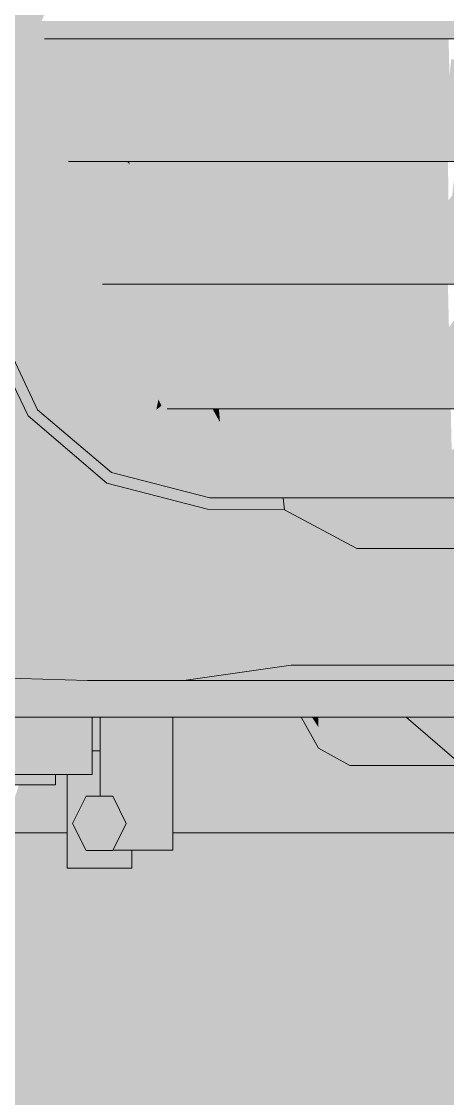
# Model space of a CAD drawing. Header units: millimetres. Extents: x 365175 to 2667127, y -330297 to -162108.
# Drawn here: x 1650991 to 1651209, y -327051 to -326500 of the extents above; entities that cross this region are included whole.
import ezdxf

# ---------------------------------------------------------------- set-up
doc = ezdxf.new("R2010")
doc.units = ezdxf.units.MM
doc.header["$MEASUREMENT"] = 0
doc.layers.add('Cars', color=7, linetype='Continuous')
doc.layers.add('TopoAlt', color=7, linetype='Continuous')

# ---------------------------------------------------------------- blocks, each defined once
blk = doc.blocks.new('Élément de coupe_26_1', base_point=(1275690.65, -327096.82))
at = {"layer": 'TopoAlt', "linetype": 'Continuous', "lineweight": 0, "true_color": 0x000000}
blk.add_hatch(color=18, dxfattribs=at).paths.add_polyline_path([(1650780.19, -327079.82), (1650765.69, -327096.82), (1651738.05, -327096.82), (1651723.54, -327079.82), (1651723.54, -327044.23), (1651599.21, -327044.23), (1651596.12, -327041.52), (1651581.7, -327010.94), (1651581.7, -326998.59), (1651567.52, -326998.59), (1651567.52, -326915.46), (1651534.01, -326915.46), (1651534.01, -326933.53), (1651500.95, -326933.53), (1651500.95, -326924.19), (1651479.86, -326924.19), (1651479.86, -326915.46), (1651068.57, -326915.46), (1651068.57, -326924.19), (1651047.48, -326924.19), (1651047.48, -326933.53), (1651014.42, -326933.53), (1651014.42, -326915.46), (1650980.91, -326915.46), (1650980.91, -326998.59), (1650976.42, -326998.59), (1650976.42, -327006.3), (1650962, -327036.88), (1650958.91, -327039.59), (1650834.21, -327039.59), (1650830.64, -327037.12), (1650816.75, -327007.67), (1650802.98, -327036.88), (1650799.88, -327039.59), (1650780.19, -327039.59)])
blk.add_hatch(color=18, dxfattribs=at).paths.add_polyline_path([(1650780.19, -327079.82), (1650765.69, -327096.82), (1651738.05, -327096.82), (1651723.54, -327079.82), (1651723.54, -327044.23), (1651599.21, -327044.23), (1651596.12, -327041.52), (1651581.7, -327010.94), (1651581.7, -326998.59), (1651567.52, -326998.59), (1651567.52, -326915.46), (1651534.01, -326915.46), (1651534.01, -326933.53), (1651500.95, -326933.53), (1651500.95, -326924.19), (1651479.86, -326924.19), (1651479.86, -326915.46), (1651068.57, -326915.46), (1651068.57, -326924.19), (1651047.48, -326924.19), (1651047.48, -326933.53), (1651014.42, -326933.53), (1651014.42, -326915.46), (1650980.91, -326915.46), (1650980.91, -326998.59), (1650976.42, -326998.59), (1650976.42, -327006.3), (1650962, -327036.88), (1650958.91, -327039.59), (1650834.21, -327039.59), (1650830.64, -327037.12), (1650816.75, -327007.67), (1650802.98, -327036.88), (1650799.88, -327039.59), (1650780.19, -327039.59)])
blk = doc.blocks.new('Élément de coupe_76_1', base_point=(1275690.65, -327096.82))
at = {"layer": 'Cars', "linetype": 'Continuous', "lineweight": 0, "true_color": 0x000000}
for points in [[(1650999.65, -326522.48), (1650981.91, -326388.18), (1650985.65, -326522.48)], [(1650981.91, -326388.18), (1650999.65, -326522.48), (1651002.49, -326507.14), (1651001.32, -326500.12), (1651005.42, -326491.28), (1651014.26, -326443.41), (1650993.94, -326443.41), (1650992.42, -326434.24), (1651004.08, -326409.05), (1651020.46, -326394.58), (1651019.4, -326388.18)], [(1651001.32, -326500.12), (1651001.41, -326500.63), (1651273.85, -326509.29), (1651273.85, -326500.12)], [(1651273.85, -326509.29), (1651001.41, -326500.63), (1651002.49, -326507.14), (1651002.79, -326509.29)], [(1650999.65, -326522.48), (1651037.29, -326513.7), (1651036.68, -326509.29), (1651002.79, -326509.29), (1651002.49, -326507.14)], [(1651002.79, -326509.29), (1651015.96, -326518.68), (1651037.29, -326513.7), (1651036.68, -326509.29)], [(1651036.68, -326509.29), (1651037.29, -326513.71), (1651038.2, -326519.74), (1651069.94, -326519.74), (1651068.93, -326509.29)], [(1651036.68, -326509.29), (1651037.29, -326513.71), (1651038.2, -326519.74), (1651069.94, -326519.74), (1651068.93, -326509.29)], [(1651068.93, -326509.29), (1651069.94, -326519.74), (1651070.99, -326524.19), (1651069.59, -326509.29)], [(1651068.93, -326509.29), (1651069.94, -326519.74), (1651070.99, -326524.19), (1651069.59, -326509.29)], [(1651069.59, -326509.29), (1651070.99, -326524.19), (1651071.85, -326527.83), (1651070.04, -326509.29)], [(1651069.59, -326509.29), (1651070.99, -326524.19), (1651071.85, -326527.83), (1651070.04, -326509.29)], [(1651070.04, -326509.29), (1651071.85, -326527.83), (1651073.88, -326530.08), (1651072.04, -326509.29)], [(1651070.04, -326509.29), (1651071.85, -326527.83), (1651072.12, -326528.13), (1651073.54, -326526.23), (1651072.04, -326509.29)], [(1651072.04, -326509.29), (1651073.88, -326530.08), (1651075.42, -326531.78), (1651073.23, -326509.29)], [(1651073.23, -326509.29), (1651072.04, -326509.29), (1651073.54, -326526.23), (1651074.72, -326524.66)], [(1651075.7, -326509.29), (1651073.23, -326509.29), (1651075.42, -326531.78), (1651077.64, -326531.78)], [(1651075.7, -326509.29), (1651073.23, -326509.29), (1651074.72, -326524.66), (1651077.02, -326524.66)], [(1651075.7, -326509.29), (1651077.64, -326531.78), (1651079.35, -326531.78), (1651077.16, -326509.29)], [(1651077.16, -326509.29), (1651075.7, -326509.29), (1651077.02, -326524.66), (1651078.66, -326524.66)], [(1651079.16, -326509.29), (1651077.16, -326509.29), (1651079.35, -326531.78), (1651080.95, -326529.53)], [(1651077.16, -326509.29), (1651078.66, -326524.66), (1651080.71, -326526.83), (1651079.16, -326509.29)], [(1651080.34, -326509.29), (1651079.16, -326509.29), (1651080.95, -326529.53), (1651082.15, -326527.83)], [(1651079.16, -326509.29), (1651080.71, -326526.83), (1651081.94, -326528.13), (1651082.15, -326527.83), (1651080.34, -326509.29)], [(1651081.1, -326509.29), (1651080.34, -326509.29), (1651082.15, -326527.83), (1651082.36, -326522.64)], [(1651081.1, -326509.29), (1651080.34, -326509.29), (1651082.15, -326527.83), (1651082.36, -326522.64)], [(1651081.46, -326509.29), (1651081.1, -326509.29), (1651082.36, -326522.64), (1651082.48, -326519.74)], [(1651081.46, -326509.29), (1651081.1, -326509.29), (1651082.36, -326522.64), (1651082.48, -326519.74)], [(1651081.46, -326509.29), (1651082.48, -326519.74), (1651116.38, -326519.74), (1651108.24, -326509.29)], [(1651081.46, -326509.29), (1651082.48, -326519.74), (1651116.38, -326519.74), (1651108.24, -326509.29)], [(1651108.24, -326509.29), (1651116.38, -326519.74), (1651198.31, -326519.74), (1651198.07, -326509.29)], [(1651108.24, -326509.29), (1651116.38, -326519.74), (1651198.31, -326519.74), (1651198.07, -326509.29)], [(1651198.74, -326509.29), (1651198.07, -326509.29), (1651198.31, -326519.74), (1651199.02, -326524.19)], [(1651198.74, -326509.29), (1651198.07, -326509.29), (1651198.31, -326519.74), (1651199.02, -326524.19)], [(1651198.74, -326509.29), (1651199.02, -326524.19), (1651199.61, -326527.83), (1651199.19, -326509.29)], [(1651198.74, -326509.29), (1651199.02, -326524.19), (1651199.61, -326527.83), (1651199.19, -326509.29)], [(1651199.19, -326509.29), (1651199.61, -326527.83), (1651201.47, -326530.08), (1651201.19, -326509.29)], [(1651199.19, -326509.29), (1651199.61, -326527.83), (1651199.86, -326528.13), (1651201.42, -326526.23), (1651201.19, -326509.29)], [(1651201.19, -326509.29), (1651201.47, -326530.08), (1651202.88, -326531.78), (1651202.37, -326509.29)], [(1651202.37, -326509.29), (1651201.19, -326509.29), (1651201.42, -326526.23), (1651202.72, -326524.66)], [(1651202.37, -326509.29), (1651202.88, -326531.78), (1651205.1, -326531.78), (1651204.84, -326509.29)], [(1651202.37, -326509.29), (1651202.72, -326524.66), (1651205.02, -326524.66), (1651204.84, -326509.29)], [(1651206.31, -326509.29), (1651204.84, -326509.29), (1651205.1, -326531.78), (1651206.82, -326531.78)], [(1651206.31, -326509.29), (1651204.84, -326509.29), (1651205.02, -326524.66), (1651206.65, -326524.66)], [(1651208.3, -326509.29), (1651206.31, -326509.29), (1651206.82, -326531.78), (1651208.58, -326529.53)], [(1651206.31, -326509.29), (1651206.65, -326524.66), (1651208.54, -326526.83), (1651208.3, -326509.29)], [(1651209.49, -326509.29), (1651208.3, -326509.29), (1651208.58, -326529.53), (1651209.91, -326527.83)], [(1651209.49, -326509.29), (1651208.3, -326509.29), (1651208.54, -326526.83), (1651209.68, -326528.13), (1651209.91, -326527.83)], [(1650999.65, -326522.48), (1651017.48, -326541.94), (1651019.33, -326537.66), (1651038.2, -326519.74), (1651037.29, -326513.71)], [(1651015.96, -326518.68), (1651029.36, -326528.13), (1651038.2, -326519.74), (1651037.29, -326513.71)], [(1650999.91, -326591.27), (1650985.65, -326522.48), (1650976.04, -326592.39)], [(1650999.91, -326591.27), (1650999.65, -326522.48), (1650985.65, -326522.48)], [(1651014.42, -326590.6), (1650999.65, -326522.48), (1650999.91, -326591.27)], [(1651017.48, -326541.94), (1650999.65, -326522.48), (1651014.42, -326590.6), (1651048.28, -326580.67), (1651046.35, -326573.44), (1651045.05, -326572.02), (1651015.17, -326572.02), (1651012.72, -326562.85)], [(1651037.34, -326520.56), (1651019.33, -326537.66), (1651273.85, -326537.66), (1651082.31, -326523.81), (1651082.15, -326527.83), (1651079.35, -326531.78), (1651075.42, -326531.78), (1651071.85, -326527.83), (1651070.71, -326522.97)], [(1651037.34, -326520.56), (1651029.36, -326528.13), (1651072.12, -326528.13), (1651071.85, -326527.83), (1651070.71, -326522.97)], [(1651038.2, -326519.74), (1651037.34, -326520.56), (1651070.71, -326522.97), (1651069.94, -326519.74)], [(1651038.2, -326519.74), (1651037.34, -326520.56), (1651070.71, -326522.97), (1651069.94, -326519.74)], [(1651082.48, -326519.74), (1651082.31, -326523.81), (1651273.85, -326537.66), (1651273.85, -326519.74), (1651210.84, -326519.74), (1651209.91, -326527.83), (1651206.82, -326531.78), (1651202.88, -326531.78), (1651199.61, -326527.83), (1651198.31, -326519.74), (1651116.38, -326519.74)], [(1651082.48, -326519.74), (1651082.31, -326523.81), (1651142.05, -326528.13), (1651199.86, -326528.13), (1651199.61, -326527.83), (1651198.31, -326519.74), (1651116.38, -326519.74)], [(1651082.15, -326527.83), (1651081.94, -326528.13), (1651142.05, -326528.13), (1651082.31, -326523.81)], [(1651013.27, -326560.41), (1651012.72, -326562.85), (1651273.85, -326562.85), (1651273.85, -326537.66)], [(1651013.27, -326560.41), (1651273.85, -326537.66), (1651019.33, -326537.66), (1651017.48, -326541.94)], [(1651012.72, -326562.85), (1651012.95, -326563.72), (1651273.85, -326572.02), (1651273.85, -326562.85)], [(1651273.85, -326572.02), (1651012.95, -326563.72), (1651015.17, -326572.02)], [(1651045.05, -326572.02), (1651015.17, -326572.02), (1651032.85, -326585.19), (1651048.28, -326580.67), (1651046.35, -326573.44)], [(1651045.05, -326572.02), (1651046.35, -326573.44), (1651046.13, -326572.02)], [(1651045.05, -326572.02), (1651046.35, -326573.44), (1651046.13, -326572.02)], [(1651046.13, -326572.02), (1651046.35, -326573.44), (1651048.28, -326580.67), (1651048.29, -326580.7), (1651048.41, -326581.3), (1651048.45, -326581.29), (1651075.94, -326581.29), (1651075.04, -326572.02)], [(1651046.13, -326572.02), (1651046.35, -326573.44), (1651048.28, -326580.67), (1651048.29, -326580.7), (1651048.41, -326581.3), (1651048.45, -326581.29), (1651075.94, -326581.29), (1651075.04, -326572.02)], [(1651075.04, -326572.02), (1651075.94, -326581.29), (1651076.64, -326584.25), (1651075.49, -326572.02)], [(1651075.04, -326572.02), (1651075.94, -326581.29), (1651076.64, -326584.25), (1651075.49, -326572.02)], [(1651075.49, -326572.02), (1651076.64, -326584.25), (1651077.85, -326589.39), (1651076.16, -326572.02)], [(1651075.49, -326572.02), (1651076.64, -326584.25), (1651077.85, -326589.39), (1651076.16, -326572.02)], [(1651077.59, -326572.02), (1651076.16, -326572.02), (1651077.85, -326589.39), (1651079.26, -326590.96)], [(1651077.59, -326572.02), (1651076.16, -326572.02), (1651077.85, -326589.39), (1651079.26, -326590.96)], [(1651079.34, -326572.02), (1651077.59, -326572.02), (1651079.26, -326590.96), (1651081.42, -326593.34)], [(1651079.34, -326572.02), (1651077.59, -326572.02), (1651079.26, -326590.96), (1651079.5, -326591.22), (1651081.01, -326589.21)], [(1651079.34, -326572.02), (1651081.42, -326593.34), (1651082.95, -326593.34), (1651081.11, -326572.02)], [(1651081.11, -326572.02), (1651079.34, -326572.02), (1651081.01, -326589.21), (1651082.59, -326589.21)], [(1651083.27, -326572.02), (1651081.11, -326572.02), (1651082.95, -326593.34), (1651085.35, -326593.34)], [(1651081.11, -326572.02), (1651082.59, -326589.21), (1651084.95, -326589.21), (1651083.27, -326572.02)], [(1651084.7, -326572.02), (1651083.27, -326572.02), (1651085.35, -326593.34), (1651086.45, -326591.78)], [(1651083.27, -326572.02), (1651084.95, -326589.21), (1651086.36, -326590.7), (1651084.7, -326572.02)], [(1651084.7, -326572.02), (1651086.45, -326591.79), (1651088.15, -326589.39), (1651086.45, -326572.02)], [(1651084.7, -326572.02), (1651086.36, -326590.7), (1651086.85, -326591.22), (1651086.45, -326591.79), (1651088.15, -326589.39), (1651086.45, -326572.02)], [(1651086.45, -326572.02), (1651088.15, -326589.39), (1651088.29, -326585.77), (1651087, -326572.02)], [(1651086.45, -326572.02), (1651088.15, -326589.39), (1651088.29, -326585.77), (1651087, -326572.02)], [(1651087.57, -326572.02), (1651087, -326572.02), (1651088.29, -326585.77), (1651088.48, -326581.3)], [(1651087.57, -326572.02), (1651087, -326572.02), (1651088.29, -326585.77), (1651088.48, -326581.3)], [(1651157.1, -326572.02), (1651087.57, -326572.02), (1651088.48, -326581.3), (1651164.33, -326581.3)], [(1651157.1, -326572.02), (1651087.57, -326572.02), (1651088.48, -326581.3), (1651164.33, -326581.3)], [(1651157.1, -326572.02), (1651164.33, -326581.3), (1651199.7, -326581.3), (1651199.49, -326572.02)], [(1651157.1, -326572.02), (1651164.33, -326581.3), (1651199.7, -326581.3), (1651199.49, -326572.02)], [(1651199.49, -326572.02), (1651199.7, -326581.3), (1651200.18, -326584.25), (1651199.94, -326572.02)], [(1651199.49, -326572.02), (1651199.7, -326581.3), (1651200.18, -326584.25), (1651199.94, -326572.02)], [(1651200.61, -326572.02), (1651199.94, -326572.02), (1651200.18, -326584.25), (1651201, -326589.39)], [(1651200.61, -326572.02), (1651199.94, -326572.02), (1651200.18, -326584.25), (1651201, -326589.39)], [(1651200.61, -326572.02), (1651201, -326589.39), (1651202.3, -326590.96), (1651202.04, -326572.02)], [(1651200.61, -326572.02), (1651201, -326589.39), (1651202.3, -326590.96), (1651202.04, -326572.02)], [(1651202.04, -326572.02), (1651202.3, -326590.96), (1651204.28, -326593.34), (1651203.79, -326572.02)], [(1651203.79, -326572.02), (1651202.04, -326572.02), (1651202.3, -326590.96), (1651202.52, -326591.22), (1651204.18, -326589.21)], [(1651205.56, -326572.02), (1651203.79, -326572.02), (1651204.28, -326593.34), (1651205.81, -326593.34)], [(1651203.79, -326572.02), (1651204.18, -326589.21), (1651205.76, -326589.21), (1651205.56, -326572.02)], [(1651207.73, -326572.02), (1651205.56, -326572.02), (1651205.81, -326593.34), (1651208.21, -326593.34)], [(1651205.56, -326572.02), (1651205.76, -326589.21), (1651208.12, -326589.21), (1651207.73, -326572.02)], [(1651207.73, -326572.02), (1651208.21, -326593.34), (1651209.43, -326591.79), (1651209.16, -326572.02)], [(1651209.16, -326572.02), (1651207.73, -326572.02), (1651208.12, -326589.21), (1651209.41, -326590.7)], [(1651014.42, -326590.6), (1651032.37, -326603.22), (1651033.17, -326600.36), (1651043, -326588.06), (1651046.31, -326583.92), (1651048.41, -326581.29), (1651048.29, -326580.7), (1651048.28, -326580.67)], [(1651048.28, -326580.67), (1651032.85, -326585.19), (1651040.48, -326591.22), (1651043, -326588.06), (1651046.31, -326583.92), (1651048.41, -326581.29), (1651048.29, -326580.7)], [(1651033.17, -326600.36), (1651033.17, -326600.38), (1651273.85, -326600.38), (1651088.25, -326586.96), (1651088.15, -326589.39), (1651086.45, -326591.78), (1651085.35, -326593.34), (1651081.42, -326593.34), (1651077.85, -326589.39), (1651077.08, -326586.15), (1651046.3, -326583.92), (1651043, -326588.06)], [(1651033.17, -326600.38), (1651040.48, -326591.22), (1651079.5, -326591.22), (1651077.85, -326589.39), (1651077.08, -326586.15), (1651046.3, -326583.92), (1651043, -326588.06), (1651033.17, -326600.36)], [(1651046.31, -326583.92), (1651077.08, -326586.15), (1651075.94, -326581.29), (1651048.44, -326581.3), (1651048.41, -326581.3)], [(1651046.31, -326583.92), (1651077.08, -326586.15), (1651075.94, -326581.29), (1651048.44, -326581.3), (1651048.41, -326581.3)], [(1651088.48, -326581.3), (1651088.25, -326586.96), (1651273.85, -326600.38), (1651273.85, -326581.31), (1651212.24, -326581.3), (1651211.3, -326589.39), (1651208.21, -326593.34), (1651204.28, -326593.34), (1651201, -326589.39), (1651199.7, -326581.3), (1651164.33, -326581.3)], [(1651088.48, -326581.3), (1651088.25, -326586.96), (1651147.26, -326591.22), (1651202.52, -326591.22), (1651201, -326589.39), (1651199.7, -326581.3), (1651164.33, -326581.3)], [(1651088.15, -326589.39), (1651086.85, -326591.22), (1651147.26, -326591.22), (1651088.25, -326586.96)], [(1650992.82, -326651.16), (1650999.91, -326591.27), (1650976.04, -326592.39)], [(1650976.04, -326592.39), (1650978.78, -326655.34), (1650992.82, -326651.16)], [(1651015.92, -326644.27), (1650999.91, -326591.27), (1650992.82, -326651.16)], [(1651015.92, -326644.27), (1651014.42, -326590.6), (1650999.91, -326591.27)], [(1651015.92, -326644.27), (1651029.96, -326640.08), (1651014.42, -326590.6)], [(1651032.37, -326603.22), (1651014.42, -326590.6), (1651029.96, -326640.08), (1651039.9, -326634.74), (1651032.59, -326634.74), (1651029.66, -326625.56)], [(1651081.41, -326593.34), (1651085.35, -326593.34), (1651086.45, -326591.78), (1651085.35, -326593.34)], [(1651030.13, -326621.65), (1651029.66, -326625.56), (1651273.85, -326625.56), (1651273.85, -326600.38)], [(1651032.37, -326603.22), (1651030.13, -326621.65), (1651273.85, -326600.38), (1651033.17, -326600.38)], [(1651029.66, -326625.56), (1651030.11, -326626.98), (1651273.85, -326634.74), (1651273.85, -326625.56)], [(1651273.85, -326634.74), (1651030.11, -326626.98), (1651032.59, -326634.74)], [(1651039.9, -326634.74), (1651029.96, -326640.08), (1651058.42, -326651.73), (1651062.88, -326644.7), (1651060.41, -326634.74)], [(1651039.9, -326634.74), (1651032.59, -326634.74), (1651035.57, -326637.06)], [(1651035.57, -326637.06), (1651047.6, -326647.3), (1651058.42, -326651.73), (1651062.88, -326644.7), (1651060.41, -326634.74), (1651039.9, -326634.74)], [(1651060.41, -326634.74), (1651062.88, -326644.7), (1651082.12, -326644.7), (1651081.15, -326634.74)], [(1651060.41, -326634.74), (1651062.88, -326644.7), (1651082.12, -326644.7), (1651081.15, -326634.74)], [(1651081.15, -326634.74), (1651082.12, -326644.7), (1651082.45, -326646.11), (1651081.38, -326634.74)], [(1651081.15, -326634.74), (1651082.12, -326644.7), (1651082.45, -326646.11), (1651081.38, -326634.74)], [(1651081.38, -326634.74), (1651082.45, -326646.11), (1651084.03, -326652.79), (1651082.27, -326634.74)], [(1651081.38, -326634.74), (1651082.45, -326646.11), (1651084.03, -326652.79), (1651082.27, -326634.74)], [(1651083.13, -326634.74), (1651082.27, -326634.74), (1651084.03, -326652.79), (1651084.81, -326653.66)], [(1651083.13, -326634.74), (1651082.27, -326634.74), (1651084.03, -326652.79), (1651084.81, -326653.66)], [(1651083.13, -326634.74), (1651084.81, -326653.66), (1651087.59, -326656.74), (1651085.45, -326634.74)], [(1651083.13, -326634.74), (1651084.81, -326653.66), (1651085.87, -326654.83), (1651087.23, -326653.02), (1651085.45, -326634.74)], [(1651086.52, -326634.74), (1651085.45, -326634.74), (1651087.59, -326656.74), (1651088.42, -326656.74)], [(1651086.52, -326634.74), (1651085.45, -326634.74), (1651087.23, -326653.02), (1651088.1, -326653.02)], [(1651086.52, -326634.74), (1651088.42, -326656.74), (1651091.53, -326656.74), (1651089.38, -326634.74)], [(1651089.38, -326634.74), (1651086.52, -326634.74), (1651088.1, -326653.02), (1651091.16, -326653.02)], [(1651090.25, -326634.74), (1651089.38, -326634.74), (1651091.53, -326656.74), (1651092.12, -326655.9)], [(1651090.25, -326634.74), (1651089.38, -326634.74), (1651091.16, -326653.02), (1651091.94, -326653.84)], [(1651092.56, -326634.74), (1651090.25, -326634.74), (1651092.12, -326655.9), (1651094.32, -326652.79)], [(1651092.56, -326634.74), (1651090.25, -326634.74), (1651091.94, -326653.84), (1651092.88, -326654.83), (1651094.32, -326652.79)], [(1651092.9, -326634.74), (1651092.56, -326634.74), (1651094.32, -326652.79), (1651094.4, -326650.79)], [(1651092.9, -326634.74), (1651092.56, -326634.74), (1651094.32, -326652.79), (1651094.4, -326650.79)], [(1651093.68, -326634.74), (1651092.9, -326634.74), (1651094.4, -326650.79), (1651094.65, -326644.69)], [(1651093.68, -326634.74), (1651092.9, -326634.74), (1651094.4, -326650.79), (1651094.65, -326644.69)], [(1651200.91, -326634.74), (1651093.68, -326634.74), (1651094.65, -326644.69), (1651195.74, -326644.7), (1651201.14, -326644.7)], [(1651200.91, -326634.74), (1651093.68, -326634.74), (1651094.65, -326644.69), (1651195.74, -326644.7), (1651201.14, -326644.7)], [(1651200.91, -326634.74), (1651201.14, -326644.7), (1651201.37, -326646.11), (1651201.15, -326634.74)], [(1651200.91, -326634.74), (1651201.14, -326644.7), (1651201.37, -326646.11), (1651201.15, -326634.74)], [(1651201.15, -326634.74), (1651201.37, -326646.11), (1651202.44, -326652.79), (1651202.03, -326634.74)], [(1651201.15, -326634.74), (1651201.37, -326646.11), (1651202.44, -326652.79), (1651202.03, -326634.74)], [(1651202.9, -326634.74), (1651202.03, -326634.74), (1651202.44, -326652.79), (1651203.16, -326653.66)], [(1651202.9, -326634.74), (1651202.03, -326634.74), (1651202.44, -326652.79), (1651203.16, -326653.66)], [(1651202.9, -326634.74), (1651203.16, -326653.66), (1651205.71, -326656.74), (1651205.21, -326634.74)], [(1651202.9, -326634.74), (1651203.16, -326653.66), (1651204.13, -326654.83), (1651205.63, -326653.02), (1651205.21, -326634.74)], [(1651206.29, -326634.74), (1651205.21, -326634.74), (1651205.71, -326656.74), (1651206.54, -326656.74)], [(1651206.29, -326634.74), (1651205.21, -326634.74), (1651205.63, -326653.02), (1651206.5, -326653.02)], [(1651209.15, -326634.74), (1651206.29, -326634.74), (1651206.54, -326656.74), (1651209.65, -326656.74)], [(1651206.29, -326634.74), (1651206.5, -326653.02), (1651209.56, -326653.02), (1651209.15, -326634.74)], [(1651011.23, -326691.8), (1651015.92, -326644.27), (1650992.82, -326651.16)], [(1651030.81, -326679.96), (1651015.92, -326644.27), (1651011.23, -326691.8)], [(1651030.81, -326679.96), (1651029.96, -326640.08), (1651015.92, -326644.27)], [(1651030.81, -326679.96), (1651042.7, -326672.76), (1651029.96, -326640.08)], [(1651029.96, -326640.08), (1651042.7, -326672.76), (1651053.15, -326666.19), (1651053.15, -326664.16), (1651058.42, -326651.73)], [(1651053.88, -326662.42), (1651053.15, -326664.16), (1651273.85, -326664.16), (1651273.85, -326644.7), (1651257.79, -326644.7), (1651213.23, -326648.57), (1651212.74, -326652.79), (1651209.65, -326656.74), (1651205.71, -326656.74), (1651202.44, -326652.79), (1651201.92, -326649.55)], [(1651058.42, -326651.73), (1651053.88, -326662.42), (1651201.92, -326649.55), (1651201.14, -326644.7), (1651094.65, -326644.69), (1651094.32, -326652.79), (1651091.53, -326656.74), (1651087.59, -326656.74), (1651084.03, -326652.79), (1651082.12, -326644.7), (1651062.88, -326644.7)], [(1651057.1, -326654.83), (1651085.87, -326654.83), (1651084.03, -326652.79), (1651082.12, -326644.7), (1651062.88, -326644.7), (1651058.42, -326651.73)], [(1651094.32, -326652.79), (1651092.88, -326654.83), (1651141.18, -326654.83), (1651201.92, -326649.55), (1651201.14, -326644.7), (1651094.65, -326644.69)], [(1651047.6, -326647.3), (1651057.1, -326654.83), (1651058.42, -326651.73)], [(1651201.92, -326649.55), (1651141.18, -326654.83), (1651204.13, -326654.83), (1651202.44, -326652.79)], [(1650973.69, -326658.91), (1650999.34, -326698.99), (1650978.78, -326655.34)], [(1650973.69, -326658.91), (1650999.34, -326698.99), (1650978.78, -326655.34)], [(1650992.82, -326651.16), (1650978.78, -326655.34), (1650999.34, -326698.99)], [(1650992.82, -326651.16), (1650999.34, -326698.99), (1651011.23, -326691.8)], [(1650994.53, -326702.05), (1650973.69, -326658.91), (1650977.44, -326698.99)], [(1650994.53, -326702.05), (1650999.34, -326698.99), (1650973.69, -326658.91)], [(1650994.53, -326702.05), (1650999.34, -326698.99), (1650973.69, -326658.91)], [(1651053.15, -326666.19), (1651042.7, -326672.76), (1651060.04, -326698.99), (1651061.17, -326693.69), (1651058.24, -326689.35)], [(1651053.15, -326664.16), (1651053.15, -326666.19), (1651057.69, -326686.85), (1651273.85, -326664.16)], [(1651273.85, -326664.16), (1651057.69, -326686.85), (1651058.24, -326689.35), (1651273.85, -326689.35)], [(1651053.74, -326707.8), (1651042.7, -326672.76), (1651030.81, -326679.96)], [(1651053.74, -326707.8), (1651060.04, -326698.99), (1651042.7, -326672.76)], [(1651011.23, -326691.8), (1651043.36, -326722.3), (1651030.81, -326679.96)], [(1651030.81, -326679.96), (1651043.36, -326722.3), (1651053.74, -326707.8)], [(1651011.23, -326691.8), (1650999.34, -326698.99), (1651037.05, -326731.1)], [(1651011.23, -326691.8), (1651037.05, -326731.1), (1651043.36, -326722.3)], [(1651273.85, -326689.35), (1651058.24, -326689.35), (1651061.17, -326693.69), (1651062.66, -326696.91), (1651063.54, -326697.39)], [(1651061.17, -326693.69), (1651060.04, -326698.99), (1651062.66, -326696.91)], [(1651063.54, -326697.39), (1651065.61, -326698.52), (1651273.85, -326698.52), (1651273.85, -326689.35)], [(1650913.98, -326738.78), (1650993.8, -326733.8), (1650977.44, -326698.99)], [(1650993.8, -326733.8), (1650994.53, -326702.05), (1650977.44, -326698.99)], [(1651034.66, -326736.53), (1650999.34, -326698.99), (1650994.53, -326702.05)], [(1651034.66, -326736.53), (1650999.34, -326698.99), (1650994.53, -326702.05)], [(1651037.05, -326731.1), (1650999.34, -326698.99), (1651034.66, -326736.53)], [(1651037.05, -326731.1), (1650999.34, -326698.99), (1651034.66, -326736.53)], [(1651088.55, -326723.16), (1651060.04, -326698.99), (1651053.74, -326707.8)], [(1651060.04, -326698.99), (1651088.97, -326715.26), (1651085.06, -326698.52), (1651065.61, -326698.52), (1651062.66, -326696.91)], [(1651088.97, -326715.26), (1651060.04, -326698.99), (1651088.55, -326723.16)], [(1651065.61, -326698.52), (1651086.6, -326705.13), (1651085.06, -326698.52)], [(1651085.06, -326698.52), (1651088.97, -326715.26), (1651094.7, -326707.81), (1651092.28, -326704.83), (1651088.8, -326698.52)], [(1651086.6, -326705.13), (1651092.99, -326710.02), (1651094.7, -326707.81), (1651092.28, -326704.83), (1651088.8, -326698.52), (1651085.06, -326698.52)], [(1651088.8, -326698.52), (1651092.28, -326704.83), (1651091.66, -326698.52)], [(1651088.8, -326698.52), (1651092.28, -326704.83), (1651091.66, -326698.52)], [(1651092.03, -326698.52), (1651091.66, -326698.52), (1651092.28, -326704.83), (1651092.61, -326705.23)], [(1651092.03, -326698.52), (1651091.66, -326698.52), (1651092.28, -326704.83), (1651092.61, -326705.23)], [(1651092.03, -326698.52), (1651092.61, -326705.23), (1651094.7, -326707.81), (1651096.53, -326708.13), (1651095.6, -326698.52)], [(1651092.03, -326698.52), (1651092.61, -326705.23), (1651094.7, -326707.81), (1651096.53, -326708.13), (1651095.6, -326698.52)], [(1651095.89, -326698.52), (1651095.6, -326698.52), (1651096.53, -326708.13), (1651096.74, -326708.08)], [(1651095.89, -326698.52), (1651095.6, -326698.52), (1651096.53, -326708.13), (1651096.74, -326708.08)], [(1651098.78, -326698.52), (1651095.89, -326698.52), (1651096.74, -326708.08), (1651099.64, -326707.36)], [(1651098.78, -326698.52), (1651095.89, -326698.52), (1651096.74, -326708.08), (1651099.64, -326707.36)], [(1651098.89, -326698.52), (1651098.78, -326698.52), (1651099.64, -326707.36), (1651099.7, -326707.17)], [(1651098.89, -326698.52), (1651098.78, -326698.52), (1651099.64, -326707.36), (1651099.7, -326707.17)], [(1651098.89, -326698.52), (1651099.7, -326707.17), (1651100.51, -326704.8), (1651099.9, -326698.52)], [(1651098.89, -326698.52), (1651099.7, -326707.17), (1651100.51, -326704.8), (1651099.9, -326698.52)], [(1651202.36, -326698.52), (1651099.9, -326698.52), (1651100.51, -326704.8), (1651100.79, -326704.85), (1651126.1, -326713.66), (1651129.32, -326713.91), (1651161.61, -326716.95), (1651171.46, -326716.94), (1651202.78, -326717.07)], [(1651202.36, -326698.52), (1651099.9, -326698.52), (1651100.51, -326704.8), (1651100.79, -326704.85), (1651126.1, -326713.66), (1651129.32, -326713.91), (1651161.61, -326716.95), (1651171.46, -326716.94), (1651202.78, -326717.07)], [(1651202.36, -326698.52), (1651202.46, -326702.81), (1651202.37, -326698.52)], [(1651202.36, -326698.52), (1651202.46, -326702.81), (1651202.37, -326698.52)], [(1651202.37, -326698.52), (1651202.46, -326702.81), (1651202.78, -326717.07), (1651203.93, -326718.61), (1651203.48, -326698.52)], [(1651202.37, -326698.52), (1651202.46, -326702.81), (1651202.78, -326717.07), (1651203.93, -326718.61), (1651203.48, -326698.52)], [(1651203.48, -326698.52), (1651203.93, -326718.61), (1651204.05, -326718.64), (1651203.77, -326698.52)], [(1651203.48, -326698.52), (1651203.93, -326718.61), (1651204.05, -326718.64), (1651203.77, -326698.52)], [(1651203.77, -326698.52), (1651204.05, -326718.64), (1651207.13, -326719.37), (1651206.66, -326698.52)], [(1651203.77, -326698.52), (1651204.05, -326718.64), (1651205.58, -326719), (1651207.08, -326717.17), (1651206.66, -326698.52)], [(1651206.66, -326698.52), (1651207.13, -326719.37), (1651207.26, -326719.37), (1651207.02, -326698.52)], [(1651206.66, -326698.52), (1651207.08, -326717.17), (1651207.24, -326717.17), (1651207.02, -326698.52)], [(1651207.02, -326698.52), (1651207.26, -326719.37), (1651211.06, -326719.39), (1651210.59, -326698.52)], [(1651210.59, -326698.52), (1651207.02, -326698.52), (1651207.24, -326717.17), (1651211.01, -326717.17)], [(1651034.66, -326736.53), (1650994.53, -326702.05), (1650993.8, -326733.8)], [(1651088.97, -326715.26), (1651124.92, -326721.87), (1651100.79, -326704.85), (1651100.51, -326704.8), (1651099.64, -326707.36), (1651096.53, -326708.13), (1651094.7, -326707.81)], [(1651092.99, -326710.02), (1651111.58, -326712.46), (1651100.79, -326704.85), (1651100.51, -326704.8), (1651099.64, -326707.36), (1651096.53, -326708.13), (1651094.7, -326707.81)], [(1651126.1, -326713.66), (1651100.79, -326704.85), (1651124.92, -326721.87)], [(1651100.79, -326704.85), (1651111.58, -326712.46), (1651125.7, -326716.43), (1651126.1, -326713.66)], [(1651087.86, -326736.15), (1651053.74, -326707.8), (1651043.36, -326722.3)], [(1651088.55, -326723.16), (1651053.74, -326707.8), (1651087.86, -326736.15)], [(1651088.55, -326723.16), (1651124.92, -326721.87), (1651088.97, -326715.26)], [(1651124.92, -326721.87), (1651160.17, -326724.79), (1651129.32, -326713.91), (1651126.1, -326713.66)], [(1651125.7, -326716.43), (1651138.83, -326717.26), (1651129.32, -326713.91), (1651126.1, -326713.66)], [(1651161.61, -326716.95), (1651129.32, -326713.91), (1651160.17, -326724.79)], [(1651129.32, -326713.91), (1651138.83, -326717.26), (1651161.23, -326719), (1651161.61, -326716.95)], [(1651124.91, -326727.95), (1651124.92, -326721.87), (1651088.55, -326723.16)], [(1651124.91, -326727.95), (1651160.17, -326724.79), (1651124.92, -326721.87)], [(1651160.17, -326724.79), (1651273.85, -326725.17), (1651171.46, -326716.94), (1651161.61, -326716.95)], [(1651161.23, -326719), (1651196.71, -326718.97), (1651171.46, -326716.94), (1651161.61, -326716.95)], [(1651171.46, -326716.94), (1651273.85, -326725.17), (1651273.85, -326717.35), (1651270.29, -326717.34), (1651215.31, -326717.12), (1651214.23, -326718.65), (1651211.06, -326719.39), (1651207.13, -326719.37), (1651203.93, -326718.61), (1651202.78, -326717.07)], [(1651171.46, -326716.94), (1651196.71, -326718.97), (1651205.58, -326719), (1651203.93, -326718.61), (1651202.78, -326717.07)], [(1651087.44, -326744.05), (1651043.36, -326722.3), (1651037.05, -326731.1)], [(1651087.44, -326744.05), (1651087.86, -326736.15), (1651043.36, -326722.3)], [(1651087.86, -326736.15), (1651124.91, -326727.95), (1651088.55, -326723.16)], [(1651160.16, -326730.07), (1651160.17, -326724.79), (1651124.91, -326727.95)], [(1651273.85, -326725.17), (1651160.17, -326724.79), (1651160.16, -326730.07)], [(1651273.85, -326730.35), (1651273.85, -326725.17), (1651160.16, -326730.07)], [(1651034.66, -326736.53), (1651086.22, -326749.79), (1651037.05, -326731.1)], [(1651034.66, -326736.53), (1651086.22, -326749.79), (1651037.05, -326731.1)], [(1651087.44, -326744.05), (1651037.05, -326731.1), (1651086.22, -326749.79)], [(1651087.44, -326744.05), (1651037.05, -326731.1), (1651086.22, -326749.79)], [(1651124.91, -326727.95), (1651087.86, -326736.15), (1651124.89, -326737.97)], [(1651124.89, -326737.97), (1651160.16, -326730.07), (1651124.91, -326727.95)], [(1651160.16, -326730.07), (1651124.89, -326737.97), (1651160.15, -326738.77)], [(1651273.85, -326738.87), (1651160.16, -326730.07), (1651160.15, -326738.77)], [(1651273.85, -326738.87), (1651273.85, -326730.35), (1651160.16, -326730.07)], [(1650915.11, -326778.54), (1650993.8, -326733.8), (1650913.98, -326738.78)], [(1650993.8, -326733.8), (1650915.11, -326778.54), (1651024.83, -326767.87)], [(1651024.83, -326767.87), (1651034.66, -326736.53), (1650993.8, -326733.8)], [(1651024.83, -326767.87), (1651074.04, -326783.81), (1651034.66, -326736.53)], [(1651086.22, -326749.79), (1651034.66, -326736.53), (1651074.04, -326783.81)], [(1651124.88, -326744.05), (1651087.86, -326736.15), (1651087.44, -326744.05)], [(1651087.86, -326736.15), (1651124.88, -326744.05), (1651124.89, -326737.97)], [(1651124.88, -326744.05), (1651160.14, -326744.05), (1651124.89, -326737.97)], [(1651160.14, -326744.05), (1651160.15, -326738.77), (1651124.89, -326737.97)], [(1651125.58, -326750.2), (1651087.44, -326744.05), (1651086.22, -326749.79)], [(1651125.58, -326750.2), (1651087.44, -326744.05), (1651086.22, -326749.79)], [(1651087.44, -326744.05), (1651125.58, -326750.2), (1651124.88, -326744.05)], [(1651087.44, -326744.05), (1651125.58, -326750.2), (1651124.88, -326744.05)], [(1651124.88, -326744.05), (1651125.58, -326750.2), (1651140.96, -326758.42), (1651388.19, -326768.34), (1651422.13, -326750.2), (1651422.82, -326744.05)], [(1651124.88, -326744.05), (1651125.58, -326750.2), (1651140.96, -326758.42), (1651388.19, -326768.34), (1651422.13, -326750.2), (1651422.82, -326744.05)], [(1651273.85, -326744.05), (1651160.15, -326738.77), (1651160.14, -326744.05)], [(1651160.15, -326738.77), (1651273.85, -326744.05), (1651273.85, -326738.87)], [(1651074.04, -326783.81), (1651128.92, -326786.84), (1651086.22, -326749.79)], [(1651086.22, -326749.79), (1651128.92, -326786.84), (1651125.58, -326750.2)], [(1651128.92, -326786.84), (1651162.61, -326769.99), (1651125.58, -326750.2)], [(1651140.96, -326758.42), (1651162.61, -326769.99), (1651385.1, -326769.99), (1651388.19, -326768.34)], [(1651140.96, -326758.42), (1651162.61, -326769.99), (1651385.1, -326769.99), (1651388.19, -326768.34)], [(1651024.83, -326792.01), (1651024.83, -326767.87), (1650915.11, -326778.54)], [(1651074.04, -326783.81), (1651024.83, -326767.87), (1651024.83, -326792.01)], [(1651162.61, -326786.84), (1651162.61, -326769.99), (1651128.92, -326786.84)], [(1651273.85, -326786.84), (1651273.85, -326769.99), (1651162.61, -326786.84)], [(1651273.85, -326769.99), (1651162.61, -326769.99), (1651162.61, -326786.84)], [(1651024.83, -326792.01), (1650915.11, -326778.54), (1650915.08, -326793.52)], [(1651074.04, -326799.69), (1651074.04, -326783.81), (1651024.83, -326799.87)], [(1651024.83, -326792.01), (1651024.83, -326799.87), (1651074.04, -326783.81)], [(1651074.04, -326799.69), (1651128.92, -326786.84), (1651074.04, -326783.81)], [(1651128.92, -326799.69), (1651128.92, -326786.84), (1651074.04, -326799.69)], [(1651128.92, -326786.84), (1651162.61, -326799.69), (1651162.61, -326786.84)], [(1651162.61, -326799.69), (1651128.92, -326786.84), (1651128.92, -326799.69)], [(1651162.61, -326786.84), (1651162.61, -326799.69), (1651273.85, -326786.84)], [(1651273.85, -326799.69), (1651273.85, -326786.84), (1651162.61, -326799.69)], [(1650915.08, -326793.52), (1651024.83, -326799.87), (1651024.83, -326792.01)], [(1650915.08, -326801.83), (1651024.83, -326799.87), (1650915.08, -326793.52)], [(1650915.08, -326801.83), (1651024.83, -326817.62), (1651024.83, -326799.87)], [(1650915.08, -326817.62), (1651024.83, -326817.62), (1650915.08, -326801.83)], [(1651074.04, -326817.62), (1651074.04, -326799.69), (1651024.83, -326799.87)], [(1651024.83, -326799.87), (1651024.83, -326817.62), (1651074.04, -326817.62)], [(1651128.92, -326817.62), (1651128.92, -326799.69), (1651074.04, -326817.62)], [(1651074.04, -326817.62), (1651128.92, -326799.69), (1651074.04, -326799.69)], [(1651128.92, -326799.69), (1651162.61, -326817.62), (1651162.61, -326799.69)], [(1651128.92, -326799.69), (1651128.92, -326817.62), (1651162.61, -326817.62)], [(1651162.61, -326799.69), (1651273.85, -326817.62), (1651273.85, -326799.69)], [(1651162.61, -326817.62), (1651273.85, -326817.62), (1651162.61, -326799.69)], [(1650915.08, -326817.62), (1651024.83, -326837.41), (1651024.83, -326817.62)], [(1650915.08, -326817.62), (1651024.83, -326837.41), (1651024.83, -326817.62)], [(1650915.08, -326817.62), (1650915.08, -326834.25), (1651024.83, -326837.41)], [(1650915.08, -326817.62), (1650915.08, -326834.25), (1651024.83, -326837.41)], [(1651024.83, -326817.62), (1651074.04, -326837.41), (1651074.04, -326817.62)], [(1651024.83, -326817.62), (1651074.04, -326837.41), (1651074.04, -326817.62)], [(1651024.83, -326837.41), (1651074.04, -326837.41), (1651024.83, -326817.62)], [(1651024.83, -326837.41), (1651074.04, -326837.41), (1651024.83, -326817.62)], [(1651074.04, -326817.62), (1651128.92, -326829.67), (1651128.92, -326817.62)], [(1651074.04, -326817.62), (1651128.92, -326829.67), (1651128.92, -326817.62)], [(1651074.04, -326837.41), (1651128.92, -326829.67), (1651074.04, -326817.62)], [(1651074.04, -326837.41), (1651128.92, -326829.67), (1651074.04, -326817.62)], [(1651128.92, -326817.62), (1651162.61, -326829.67), (1651162.61, -326817.62)], [(1651128.92, -326817.62), (1651162.61, -326829.67), (1651162.61, -326817.62)], [(1651128.92, -326817.62), (1651128.92, -326829.67), (1651162.61, -326829.67)], [(1651128.92, -326817.62), (1651128.92, -326829.67), (1651162.61, -326829.67)], [(1651162.61, -326817.62), (1651273.85, -326829.67), (1651273.85, -326817.62)], [(1651162.61, -326817.62), (1651273.85, -326829.67), (1651273.85, -326817.62)], [(1651162.61, -326829.67), (1651273.85, -326829.67), (1651162.61, -326817.62)], [(1651162.61, -326829.67), (1651273.85, -326829.67), (1651162.61, -326817.62)], [(1651124.33, -326830.32), (1651074.04, -326837.41), (1651165.33, -326837.41)], [(1651124.33, -326830.32), (1651074.04, -326837.41), (1651165.33, -326837.41)], [(1651124.33, -326830.32), (1651165.33, -326837.41), (1651273.85, -326837.41), (1651273.85, -326829.67), (1651162.61, -326829.67), (1651128.92, -326829.67)], [(1651124.33, -326830.32), (1651165.33, -326837.41), (1651273.85, -326837.41), (1651273.85, -326829.67), (1651162.61, -326829.67), (1651128.92, -326829.67)], [(1650799.12, -326832.47), (1650858.85, -326856.19), (1651074.04, -326837.41), (1651024.83, -326837.41), (1650943.09, -326835.06)], [(1650799.12, -326832.47), (1650858.85, -326856.19), (1651074.04, -326837.41), (1651024.83, -326837.41), (1650943.09, -326835.06)], [(1651074.04, -326837.41), (1650858.85, -326856.19), (1651273.85, -326856.19)], [(1651074.04, -326837.41), (1650858.85, -326856.19), (1651273.85, -326856.19)], [(1651273.85, -326837.41), (1651074.04, -326837.41), (1651273.85, -326856.19)], [(1651273.85, -326837.41), (1651074.04, -326837.41), (1651273.85, -326856.19)], [(1650859.6, -326864.57), (1651027.18, -326885.58), (1651027.18, -326856.19), (1650859.6, -326856.19)], [(1650859.6, -326864.57), (1651027.18, -326885.58), (1651027.18, -326856.19), (1650859.6, -326856.19)], [(1651027.18, -326873.41), (1651031.41, -326873.41), (1651031.41, -326856.19), (1651027.18, -326856.19)], [(1651027.18, -326873.41), (1651031.41, -326873.41), (1651031.41, -326856.19), (1651027.18, -326856.19)], [(1651040.38, -326856.19), (1651031.41, -326856.19), (1651031.41, -326896.65), (1651035.04, -326896.65)], [(1651040.38, -326856.19), (1651031.41, -326856.19), (1651031.41, -326896.65), (1651035.04, -326896.65)], [(1651035.04, -326896.65), (1651037.84, -326896.65), (1651044.7, -326910.57), (1651038, -326924.19), (1651068.57, -326924.19), (1651068.57, -326856.19), (1651040.38, -326856.19)], [(1651035.04, -326896.65), (1651037.84, -326896.65), (1651044.7, -326910.57), (1651038, -326924.19), (1651068.57, -326924.19), (1651068.57, -326856.19), (1651040.38, -326856.19)], [(1651068.57, -326915.46), (1651479.86, -326915.46), (1651479.86, -326903.9), (1651433.32, -326903.89), (1651408.97, -326874.97), (1651405.91, -326871.34), (1651405.54, -326872), (1651389.48, -326880.92), (1651331.97, -326880.92), (1651309.35, -326900.48), (1651239.08, -326900.48), (1651216.46, -326880.92), (1651158.96, -326880.92), (1651142.89, -326872), (1651134.17, -326856.19), (1651068.57, -326856.19)], [(1651068.57, -326915.46), (1651479.86, -326915.46), (1651479.86, -326903.9), (1651433.32, -326903.89), (1651408.97, -326874.97), (1651405.91, -326871.34), (1651405.54, -326872), (1651389.48, -326880.92), (1651331.97, -326880.92), (1651309.35, -326900.48), (1651239.08, -326900.48), (1651216.46, -326880.92), (1651158.96, -326880.92), (1651142.89, -326872), (1651134.17, -326856.19), (1651068.57, -326856.19)], [(1651135.82, -326856.19), (1651134.17, -326856.19), (1651142.89, -326872)], [(1651135.82, -326856.19), (1651134.17, -326856.19), (1651142.89, -326872)], [(1651139.63, -326856.19), (1651135.82, -326856.19), (1651142.89, -326872), (1651142.89, -326861.31)], [(1651139.63, -326856.19), (1651135.82, -326856.19), (1651142.89, -326872), (1651142.89, -326861.31)], [(1651141.01, -326856.19), (1651139.63, -326856.19), (1651142.89, -326861.31)], [(1651141.01, -326856.19), (1651139.63, -326856.19), (1651142.89, -326861.31)], [(1651142.89, -326856.19), (1651141.01, -326856.19), (1651142.89, -326861.31)], [(1651142.89, -326856.19), (1651141.01, -326856.19), (1651142.89, -326861.31)], [(1651142.89, -326856.19), (1651142.89, -326861.31), (1651158.96, -326869.03), (1651153.37, -326856.19)], [(1651142.89, -326856.19), (1651142.89, -326861.31), (1651158.96, -326869.03), (1651153.37, -326856.19)], [(1651158.96, -326856.19), (1651153.37, -326856.19), (1651158.96, -326869.03)], [(1651158.96, -326856.19), (1651153.37, -326856.19), (1651158.96, -326869.03)], [(1651158.96, -326856.19), (1651158.96, -326869.03), (1651202.72, -326869.03), (1651187.87, -326856.19)], [(1651158.96, -326856.19), (1651158.96, -326869.03), (1651202.72, -326869.03), (1651187.87, -326856.19)], [(1651187.87, -326856.19), (1651239.08, -326900.48), (1651199.96, -326856.19)], [(1651187.87, -326856.19), (1651239.08, -326900.48), (1651199.96, -326856.19)], [(1651218.99, -326856.19), (1651199.96, -326856.19), (1651239.08, -326900.48), (1651239.08, -326870.25)], [(1651218.99, -326856.19), (1651199.96, -326856.19), (1651239.08, -326900.48), (1651239.08, -326870.25)], [(1651027.18, -326885.58), (1650859.6, -326864.57), (1650859.6, -326885.58)], [(1651027.18, -326885.58), (1650859.6, -326864.57), (1650859.6, -326885.58)], [(1651142.89, -326861.31), (1651158.96, -326880.92), (1651158.96, -326869.03)], [(1651142.89, -326861.31), (1651158.96, -326880.92), (1651158.96, -326869.03)], [(1651158.96, -326880.92), (1651142.89, -326861.31), (1651142.89, -326872)], [(1651158.96, -326880.92), (1651142.89, -326861.31), (1651142.89, -326872)], [(1651202.72, -326869.03), (1651158.96, -326869.03), (1651208.65, -326874.15)], [(1651202.72, -326869.03), (1651158.96, -326869.03), (1651208.65, -326874.15)], [(1651158.96, -326880.92), (1651216.46, -326880.92), (1651208.65, -326874.15), (1651158.96, -326869.03)], [(1651158.96, -326880.92), (1651216.46, -326880.92), (1651208.65, -326874.15), (1651158.96, -326869.03)], [(1651023.05, -326885.58), (1651030.9, -326896.65), (1651031.41, -326896.65), (1651031.41, -326873.41), (1651027.18, -326873.41), (1651027.18, -326885.58)], [(1651023.05, -326885.58), (1651030.9, -326896.65), (1651031.41, -326896.65), (1651031.41, -326873.41), (1651027.18, -326873.41), (1651027.18, -326885.58)], [(1650859.6, -326886.72), (1651008.45, -326886.72), (1651008.45, -326885.58), (1650872.58, -326885.58), (1650859.6, -326886.66)], [(1650859.6, -326886.72), (1651008.45, -326886.72), (1651008.45, -326885.58), (1650872.58, -326885.58), (1650859.6, -326886.66)], [(1650859.6, -326886.72), (1650859.6, -326890.85), (1651008.45, -326886.72)], [(1650859.6, -326886.72), (1650859.6, -326890.85), (1651008.45, -326886.72)], [(1651008.45, -326886.72), (1650859.6, -326890.85), (1650859.6, -326890.86), (1651008.45, -326890.86)], [(1651008.45, -326886.72), (1650859.6, -326890.85), (1650859.6, -326890.86), (1651008.45, -326890.86)], [(1650980.91, -326901.6), (1650980.91, -326915.46), (1651014.42, -326915.46), (1651014.42, -326885.58), (1651008.45, -326885.58), (1651008.45, -326890.86), (1650989.83, -326890.86), (1650987.01, -326899.15)], [(1650980.91, -326901.6), (1650980.91, -326915.46), (1651014.42, -326915.46), (1651014.42, -326885.58), (1651008.45, -326885.58), (1651008.45, -326890.86), (1650989.83, -326890.86), (1650987.01, -326899.15)], [(1651023.05, -326885.58), (1651014.42, -326885.58), (1651014.42, -326920.02), (1651021.91, -326920.02), (1651017.26, -326910.57), (1651024.12, -326896.65), (1651030.9, -326896.65)], [(1651023.05, -326885.58), (1651014.42, -326885.58), (1651014.42, -326920.02), (1651021.91, -326920.02), (1651017.26, -326910.57), (1651024.12, -326896.65), (1651030.9, -326896.65)], [(1651024.12, -326896.65), (1651017.26, -326910.57), (1651037.84, -326896.65)], [(1651024.12, -326896.65), (1651017.26, -326910.57), (1651037.84, -326896.65)], [(1651044.7, -326910.57), (1651037.84, -326896.65), (1651017.26, -326910.57)], [(1651044.7, -326910.57), (1651037.84, -326896.65), (1651017.26, -326910.57)], [(1651044.7, -326910.57), (1651017.26, -326910.57), (1651037.84, -326924.5)], [(1651044.7, -326910.57), (1651017.26, -326910.57), (1651037.84, -326924.5)], [(1651037.84, -326924.5), (1651017.26, -326910.57), (1651024.12, -326924.5)], [(1651037.84, -326924.5), (1651017.26, -326910.57), (1651024.12, -326924.5)], [(1651023.8, -326923.85), (1651014.42, -326920.02), (1651014.42, -326933.52), (1651047.48, -326933.52), (1651025.39, -326924.5), (1651024.12, -326924.5)], [(1651023.8, -326923.85), (1651014.42, -326920.02), (1651014.42, -326933.52), (1651047.48, -326933.52), (1651025.39, -326924.5), (1651024.12, -326924.5)], [(1651014.42, -326920.02), (1651023.8, -326923.85), (1651021.91, -326920.02)], [(1651014.42, -326920.02), (1651023.8, -326923.85), (1651021.91, -326920.02)], [(1651037.84, -326924.5), (1651025.39, -326924.5), (1651047.48, -326933.52), (1651047.48, -326924.19), (1651038, -326924.19)], [(1651037.84, -326924.5), (1651025.39, -326924.5), (1651047.48, -326933.52), (1651047.48, -326924.19), (1651038, -326924.19)], [(1651014.42, -326933.53), (1651047.48, -326933.53), (1651014.42, -326933.52)], [(1651014.42, -326933.53), (1651047.48, -326933.53), (1651014.42, -326933.52)], [(1651014.42, -326933.52), (1651047.48, -326933.53), (1651047.48, -326933.52)], [(1651014.42, -326933.52), (1651047.48, -326933.53), (1651047.48, -326933.52)]]:
    blk.add_hatch(color=18, dxfattribs=at).paths.add_polyline_path(points)
at = {"layer": 'Cars', "color": 7, "linetype": 'Continuous', "lineweight": 13}
for p, q in [((1651273.85, -326509.29), (1651002.79, -326509.29)), ((1651273.85, -326572.02), (1651015.17, -326572.02)), ((1651273.85, -326634.74), (1651032.59, -326634.74)), ((1650978.78, -326655.34), (1650999.34, -326698.99)), ((1650973.69, -326658.91), (1650994.53, -326702.05)), ((1650999.34, -326698.99), (1651037.05, -326731.1)), ((1651273.85, -326698.52), (1651065.61, -326698.52)), ((1650994.53, -326702.05), (1651034.66, -326736.53)), ((1651037.05, -326731.1), (1651087.44, -326744.05)), ((1651034.66, -326736.53), (1651086.22, -326749.79)), ((1651087.44, -326744.05), (1651124.88, -326744.05)), ((1651124.88, -326744.05), (1651160.14, -326744.05)), ((1651124.88, -326744.05), (1651125.58, -326750.2)), ((1651160.14, -326744.05), (1651273.85, -326744.05)), ((1651086.22, -326749.79), (1651125.58, -326750.2)), ((1651125.58, -326750.2), (1651162.61, -326769.99)), ((1651162.61, -326769.99), (1651273.85, -326769.99)), ((1651128.92, -326829.67), (1651074.04, -326837.41)), ((1651162.61, -326829.67), (1651128.92, -326829.67)), ((1651273.85, -326829.67), (1651162.61, -326829.67)), ((1651024.83, -326837.41), (1650915.08, -326834.25)), ((1651074.04, -326837.41), (1651024.83, -326837.41)), ((1651074.04, -326837.41), (1651273.85, -326837.41)), ((1650858.85, -326856.19), (1651273.85, -326856.19)), ((1651027.18, -326856.19), (1651027.18, -326885.58)), ((1651031.41, -326856.19), (1651031.41, -326896.65)), ((1651068.57, -326856.19), (1651068.57, -326924.19)), ((1651134.17, -326856.19), (1651142.89, -326872)), ((1651187.87, -326856.19), (1651239.08, -326900.48)), ((1651031.41, -326873.41), (1651027.18, -326873.41)), ((1651142.89, -326872), (1651158.96, -326880.92)), ((1651158.96, -326880.92), (1651216.46, -326880.92)), ((1651027.18, -326885.58), (1650859.6, -326885.58)), ((1651008.45, -326886.72), (1651008.45, -326885.58)), ((1651008.45, -326890.86), (1651008.45, -326886.72)), ((1651014.42, -326920.02), (1651014.42, -326885.58)), ((1650859.6, -326890.86), (1651008.45, -326890.86)), ((1651024.12, -326896.65), (1651017.26, -326910.57)), ((1651037.84, -326896.65), (1651024.12, -326896.65)), ((1651044.7, -326910.57), (1651037.84, -326896.65)), ((1651017.26, -326910.57), (1651024.12, -326924.5)), ((1651037.84, -326924.5), (1651044.7, -326910.57)), ((1650980.91, -326915.46), (1651014.42, -326915.46)), ((1651014.42, -326933.52), (1651014.42, -326920.02)), ((1651068.57, -326915.46), (1651479.86, -326915.46)), ((1651024.12, -326924.5), (1651037.84, -326924.5)), ((1651038, -326924.19), (1651068.57, -326924.19)), ((1651047.48, -326924.19), (1651047.48, -326933.52)), ((1651047.48, -326933.53), (1651014.42, -326933.53))]:
    blk.add_line(p, q, dxfattribs=at)

msp = doc.modelspace()

# ---------------------------------------------------------------- block references
at = {"layer": 'Cars', "lineweight": 0}
msp.add_blockref('Élément de coupe_76_1', (1275690.645, -327096.824), dxfattribs=at)
at = {"layer": 'TopoAlt', "lineweight": 0}
msp.add_blockref('Élément de coupe_26_1', (1275690.645, -327096.824), dxfattribs=at)

doc.saveas('drawing.dxf')
